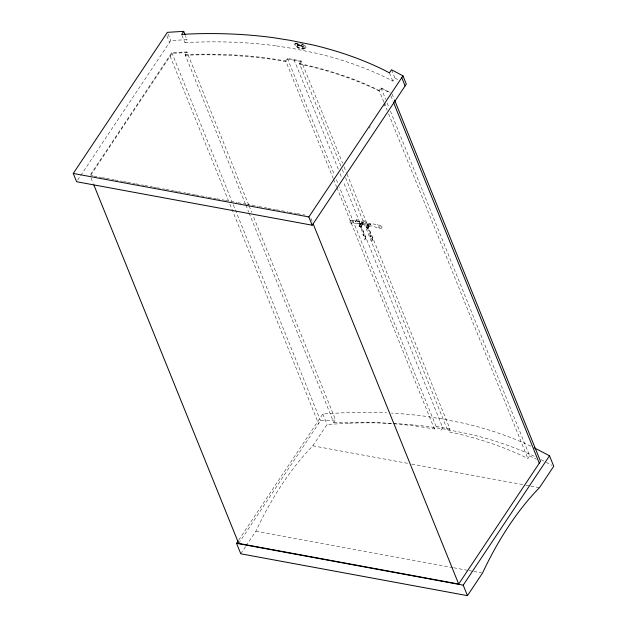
<?xml version="1.0" encoding="UTF-8"?>
<svg xmlns="http://www.w3.org/2000/svg" width="627" height="627" viewBox="0 0 627 627"><rect width="100%" height="100%" fill="white"/><g stroke="black" fill="none" stroke-linecap="round" stroke-linejoin="round"><path stroke-width="0.47" stroke-dasharray="3.13 2.35" d="M360.713 223.886L361.403 222.397L363.025 223.118M367.775 225.085L368.041 223.886L369.225 223.643L370.283 224.795L369.248 226.222L372.313 225.806L379.406 228.706L381.216 228.44L382.078 227.193L381.247 225.994M367.822 224.701L368.362 224.458L367.712 224.544M372.775 238.84L366.278 222.993M359.318 226.355L359.247 225.493L360.697 223.768M366.231 227.123L366.395 227.57M360.635 223.384L360.65 223.659M360.752 227.311L360.619 226.543M364.781 240.047L365.298 239.208M367.814 228.502C366.85 226.927 365.086 226.472 367.783 227.75M371.85 241.246L372.367 240.407M366.254 227.193L367.759 224.968M372.759 238.958L372.219 239.961L365.737 223.996C365.204 223.079 361.795 221.347 363.495 220.68M363.731 223.831C363.237 226.3 359.6 224.317 360.282 222.75M367.72 224.991L367.939 225.242M295.795 42.997L294.651 44.446C295.96 48.24 302.645 50.732 305.772 48.005C302.23 49.807 296.265 47.848 294.902 44.023M305.521 48.428L306.039 47.409L305.443 45.936L302.198 43.733M295.168 43.435L294.917 43.859L296.485 43.177L299.518 43.349M370.142 235.783L369.93 235.744M77.677 180.082L170.709 40.606L187.05 39.611L185.38 35.48M248.754 205.005L186.917 51.963L171.814 52.66L89.974 175.364L92.859 175.897M90.774 175.184L172.072 53.295L187.175 52.597L185.373 55.309L191.862 55.004A432.246 284.713 -22 0 1 270.331 59.063L285.983 61.571L287.66 59.048L294.251 60.231L301.548 61.611L299.761 64.291L307.881 65.984A435.718 287.001 -22 0 1 374.554 88.721L379.445 91.181L381.255 88.478L390.409 93.078M181.963 35.292L184.973 42.73L187.05 39.611M245.478 204.088L185.114 54.674L186.917 51.963M333.258 178.601L285.724 60.937L287.409 58.413L301.289 60.976L342.601 163.216M340.814 165.896L299.502 63.648L301.289 60.976M383.842 102.068L379.186 90.547L380.997 87.835L390.151 92.443M276.515 45.912L293.287 48.569L316.729 53.319A436.98 287.832 -22 0 1 387.635 78.414L392.8 81.149L394.877 78.038L391.538 69.769M369.209 128.198L370.291 126.576M383.818 106.3L385.981 103.055M238.73 540.066L322.85 413.945L345.25 412.684A426.979 281.249 -22 0 1 386.624 412.856M238.675 543.413L320.515 420.709L335.625 420.012L253.151 215.892M240.799 553.806L245.635 546.556M246.176 545.749L255.855 531.234A276.107 144.312 -79.5 0 1 312.818 445.821L327.082 424.432L349.49 423.178M249.146 213.156L333.815 422.723L335.625 420.012M333.815 422.723L340.304 422.418A432.246 284.713 -22 0 1 418.773 426.478L434.425 428.986L436.11 426.462L339.34 186.964M441 430.2L442.701 427.653L343.369 181.799M390.417 111.151L529.697 455.892L527.895 458.596L522.996 456.142A435.718 287.001 -22 0 0 456.331 433.398L448.203 431.705L449.99 429.025L346.629 173.193M360.784 227.28L360.274 226.19M367.853 228.471L367.767 227.891M357.625 223.188C355.031 222.789 350.642 225.022 349.545 221.621C352.217 218.619 357.272 221.59 360.854 221.817M298.671 45.324L297.41 45.661L296.924 44.917L297.903 45.089L296.547 44.102L298.695 44.298L296.673 44.29L298.342 45.395L299.494 44.932L300.349 45.763A0.933 0.502 33.5 0 1 300.262 46.077L298.538 45.575L300.184 45.889A0.823 0.447 33.5 0 0 300.192 45.559L299.643 44.956A1.011 0.549 33.5 0 0 299.197 44.799L298.664 44.979M360.886 221.793L362.9 222.005L363.731 223.792M355.47 221.723C357.813 219.144 354.247 222.64 355.525 221.652M363.119 222.162L362.21 223.126L362.594 222.851M362.531 222.922L363.111 222.17M362.398 223.674C361.215 223.126 363.37 224.309 362.367 223.714M379.641 226.935L380.275 226.308M369.632 225.109L368.895 224.607L369.397 224.928M379.022 227.82L379.57 227.311M368.652 225.885C369.201 225.375 368.684 228.048 367.406 228.22M356.426 219.481C354.851 220.242 357.798 221.574 358.675 222.804L365.165 238.73L365.706 237.617L359.216 221.801L357.711 220.375M360.635 227.013C361.661 226.856 361.45 224.105 362.359 224.795M368.88 226.167L369.421 225.986M363.08 234.592L362.861 234.545M362.265 224.795L363.111 224.105L363.033 223.134M359.436 225.853L358.856 226.049L359.827 225.932M366.333 227.076L367.532 227.554M360.509 227.037L359.436 225.947M352.852 222.326L353.526 222.24M184.973 42.73L191.995 42.299A433.531 285.567 -22 0 1 276.515 45.904M185.114 54.674L191.603 54.369A432.246 284.713 -22 0 1 270.072 58.429L285.724 60.937M298.24 43.208L296.289 43.475L295.536 44.321C296.908 47.558 302.096 49.125 305.192 47.589L305.325 46.594M354.953 220.524L355.454 220.571M359.2 225.932L359.632 225.877M357.633 223.188L360.948 224.152M436.11 426.462L449.99 429.025M368.982 226.002L368.519 225.814M93.815 176.069L101.503 177.488M102.46 177.668L105.344 178.201M106.308 178.381L113.989 179.8M114.953 179.973L122.641 181.391M123.597 181.571L126.482 182.104M127.446 182.277L135.126 183.695M136.09 183.876L143.771 185.294M144.735 185.474L152.424 186.893M153.38 187.065L156.264 187.598M157.228 187.779L164.909 189.197M165.873 189.378L173.554 190.796M174.518 190.969L177.402 191.501M178.358 191.682L186.047 193.1M187.011 193.273L194.691 194.699M195.655 194.872L207.184 197.003M208.14 197.176L215.829 198.594M216.793 198.775L224.474 200.193M225.438 200.374L236.967 202.497M237.923 202.678L245.612 204.096M246.568 204.277L258.097 206.401M259.061 206.581L266.749 207.999M267.705 208.172L275.394 209.59M276.35 209.771L287.879 211.902M288.843 212.075L296.532 213.493M297.488 213.674L305.177 215.092M312.818 445.821L407.895 463.377M411.743 464.09L525.065 485.008M526.022 485.188L529.87 485.894M530.826 486.074L539.471 487.665M255.855 531.234L452.733 567.584M453.689 567.764L468.095 570.421M469.059 570.601L472.899 571.307M473.855 571.487L481.544 572.906M299.502 63.648L307.622 65.349A435.718 287.001 -22 0 1 374.295 88.086L379.186 90.547M381.24 225.986L376.96 224.568L370.189 223.51M377.289 224.654L377.885 224.819M363.825 220.657L364.561 221.159M356.763 219.466L357.711 220.383M368.864 226.159L367.477 224.09L368.41 222.946L369.522 222.985L370.816 224.999L370.134 223.471M300.513 43.639L305.192 46.359M378.152 226.856L378.575 227.037M378.567 227.052L378.99 227.233M359.812 225.853L360.541 226.339M302.183 44.164L304.965 46.022L305.788 47.84M529.697 455.892L536.359 459.238M541.03 459.646L545.247 461.84M546.093 462.287L552.042 465.383M394.877 78.038L398.145 79.77M351.042 221.927L352.28 222.789M370.196 235.862L370.698 237.045L369.891 235.815M298.217 45.34C296.297 44.094 297.347 46.476 298.303 45.403M351.739 220.923L352.891 221.895M304.032 46.602L303.907 46.476A1.074 0.58 33.5 0 0 303.397 46.155C300.411 46.304 303.601 45.614 304.244 47.001A0.901 0.486 33.5 0 1 304.173 47.299C301.642 48.373 299.784 42.511 301.509 45.967C300.842 44.611 300.756 45.128 302.637 47.041A1.489 0.807 33.5 0 0 303.154 47.252L303.327 47.291A1.662 0.901 33.5 0 0 303.883 47.284L303.993 47.237A1.011 0.549 33.5 0 0 304.134 46.915L304.095 46.782M360.972 224.247L360.658 223.792M366.254 222.953L364.569 221.166M363.182 234.694L363.574 235.862L362.821 234.623M381.647 226.292L382.078 227.193M389.461 72.889L392.8 81.149M392.079 93.909L394.273 99.356M390.848 95.751L393.043 101.198M380.997 87.835L385.652 99.364M387.118 102.993L388.952 107.523M384.21 102.977L387.141 110.234M388.607 113.863L527.895 458.596M344.066 166.845L346.261 172.292M342.279 169.525L344.113 174.055M345.579 177.684L448.203 431.705M293.992 59.596L338.604 170.003M340.069 173.632L341.903 178.17M287.409 58.413L334.575 175.168M336.409 179.706L337.875 183.335M333.627 179.51L336.558 186.768M336.926 187.669L434.425 428.986M310.968 218.431L312.434 222.06M249.123 205.915L251.686 212.263M245.847 204.998L248.778 212.255M322.85 413.945L327.082 424.432M168.036 33.991L170.709 40.606M166.837 35.794L169.509 42.401M171.814 52.66L231.818 201.173M233.283 204.802L320.515 420.709M170.113 56.226L228.393 200.475M229.858 204.104L318.555 423.648M90.962 177.809L93.164 183.256M350.681 221.237L350.407 220.375L350.673 221.245M372.273 239.843L372.313 239.342L371.733 240.846M365.204 238.644L365.251 238.142L364.663 239.647M349.49 423.178A426.979 281.249 -22 0 1 430.624 426.909L446.753 429.479L469.309 434.041A430.388 283.49 -22 0 1 535.082 456.668M530.842 446.181A430.388 283.49 -22 0 0 465.077 423.546L442.521 418.993L426.384 416.422A426.979 281.249 -22 0 0 391.452 413.107M361.818 223.431L361.301 223.267L361.818 223.431"/><path stroke-width="0.94" d="M183.711 31.35L181.634 34.461L188.656 34.03A433.531 285.567 -22 0 1 273.176 37.644L289.948 40.308L313.39 45.058A436.98 287.832 -22 0 1 384.296 70.146L389.461 72.889L391.538 69.769L402.973 75.836L406.312 84.104L312.191 225.211L76.596 181.712L73.257 173.452L167.37 32.345L183.711 31.35L185.043 34.657M312.191 225.211L308.852 216.942L402.973 75.836M534.29 447.858L549.511 455.774L553.743 466.261L539.471 487.665A276.107 144.312 -79.5 0 0 482.5 573.078L467.452 595.65L240.799 553.806L236.559 543.319L238.189 540.874M93.893 185.067L238.675 543.413L458.682 584.035L540.521 461.331L394.642 100.265M467.452 595.65L463.212 585.163L549.511 455.774M73.257 173.452L308.852 216.942M236.559 543.319L463.212 585.163M401.774 77.638L405.113 85.899M393.411 102.107L539.283 463.188M313.171 223.87L458.682 584.035"/></g></svg>
